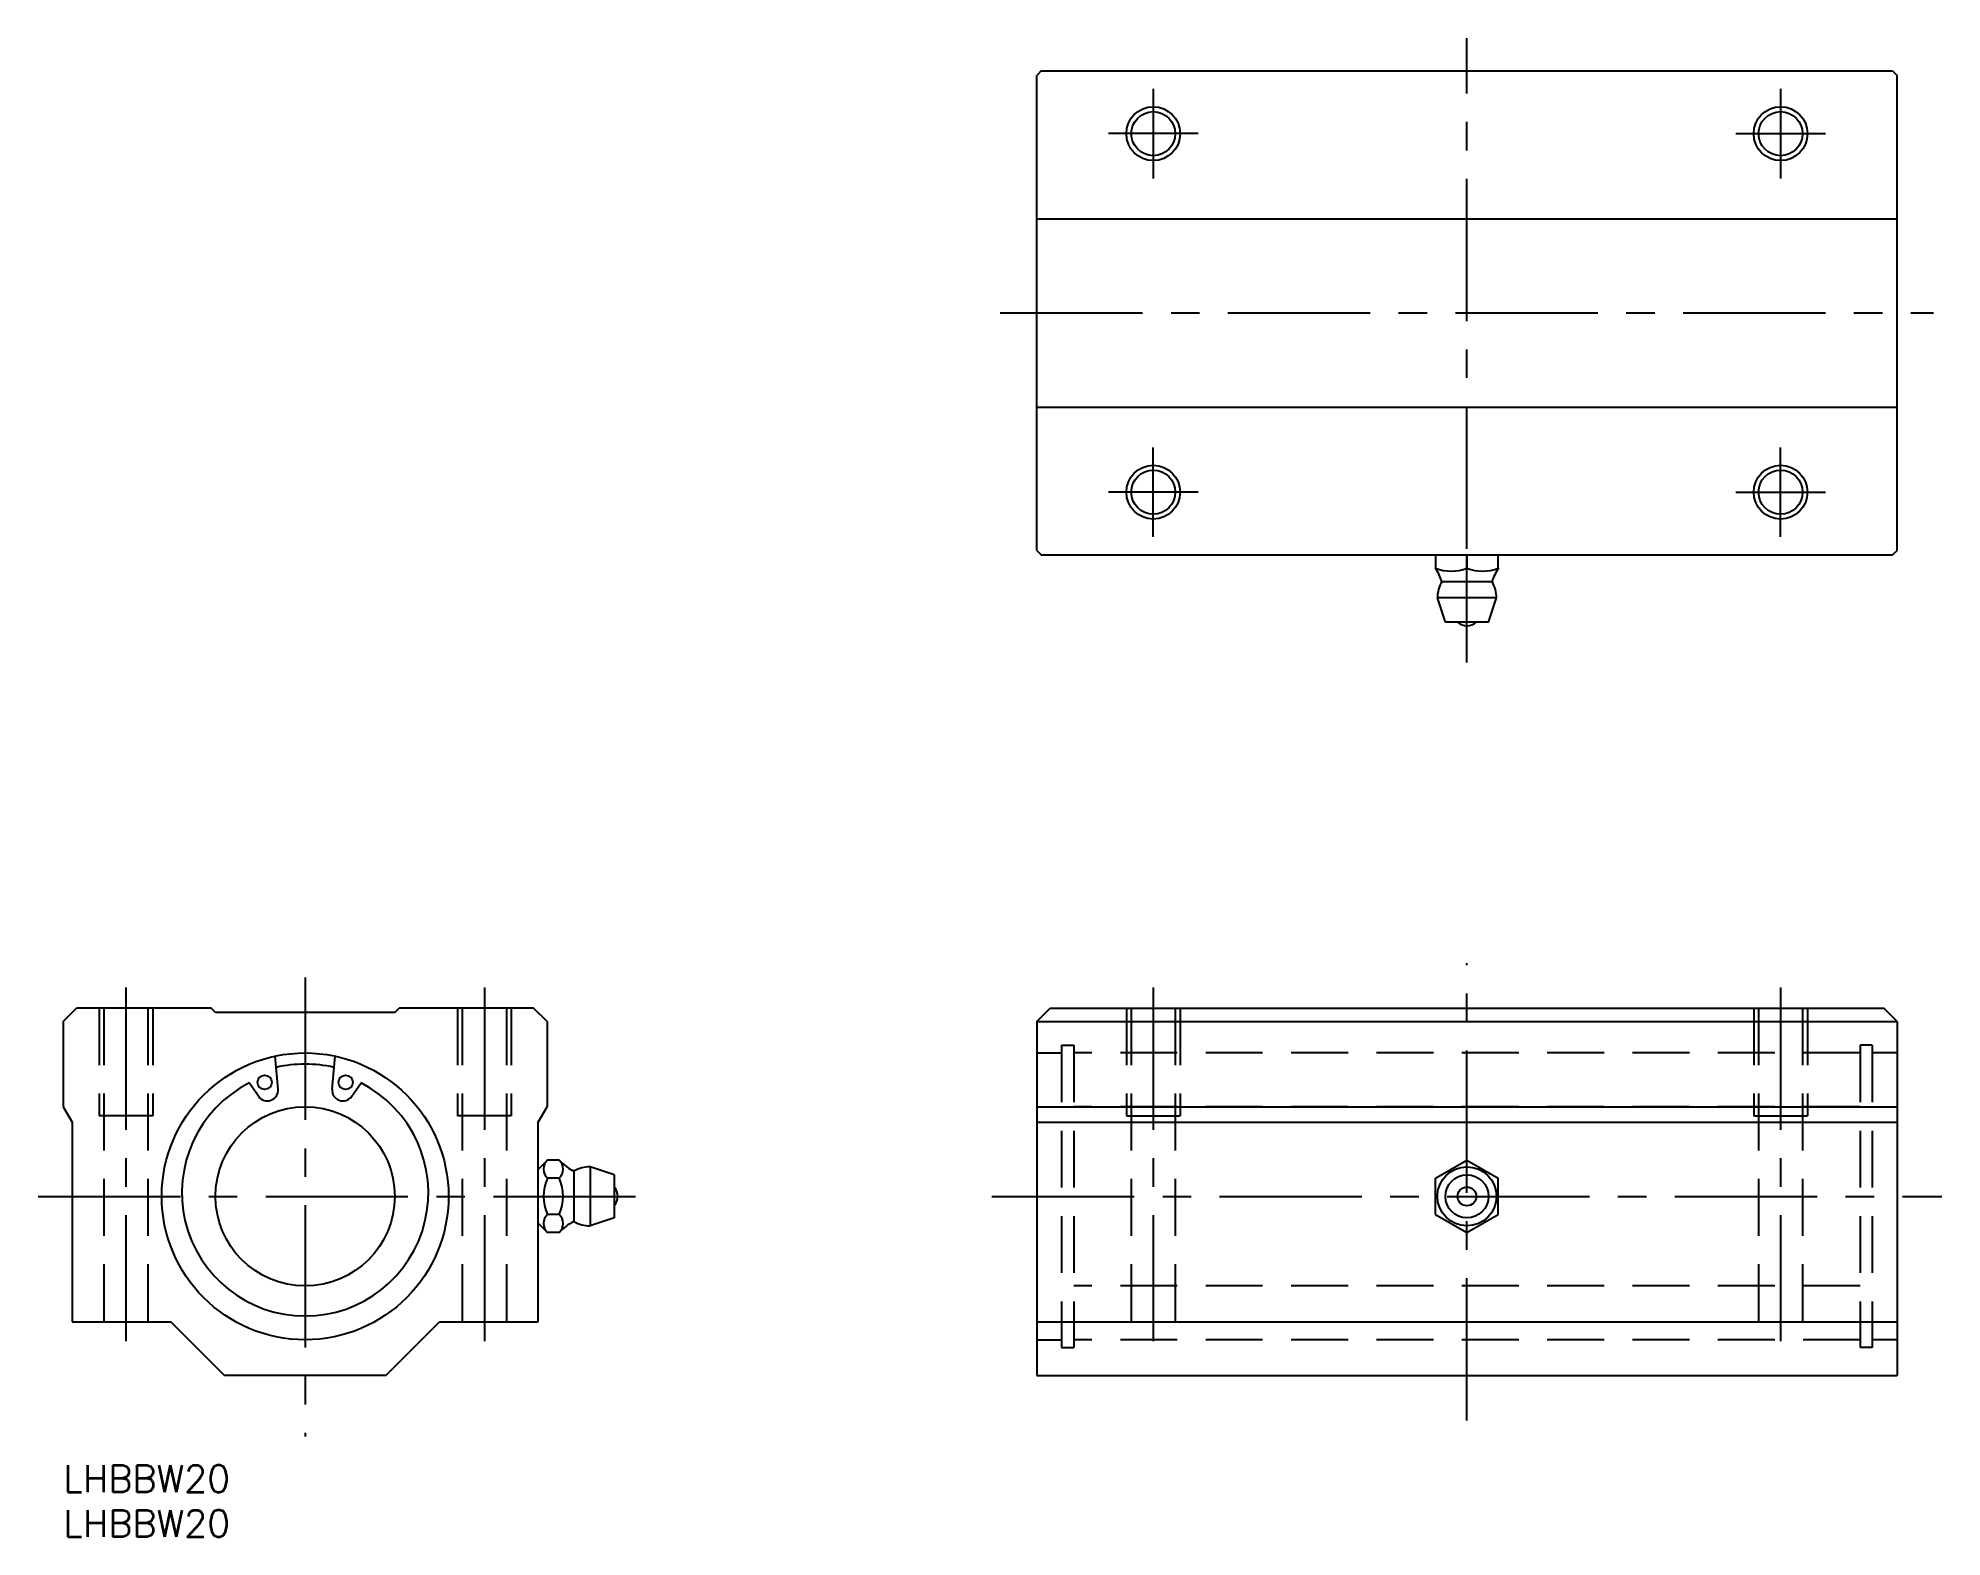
# Model space of a CAD drawing. Extents: x -3 to 210, y -8 to 159.
import ezdxf

# ---------------------------------------------------------------- set-up
doc = ezdxf.new("R2010")
doc.units = 0
doc.header["$LTSCALE"] = 0.5
doc.linetypes.add('CENTER', pattern=[50.8, 31.75, -6.35, 6.35, -6.35])
doc.linetypes.add('DASHED', pattern=[19.05, 12.7, -6.35])
for name, color, linetype in [('MSM_CENTER', 1, 'CENTER'), ('MSM_CONTINUOUS', 7, 'CONTINUOUS'), ('MSM_DASHED', 4, 'DASHED'), ('MSM_NARROW', 5, 'CONTINUOUS'), ('MSM_PART_NUMBER', 7, 'CONTINUOUS')]:
    doc.layers.add(name, color=color, linetype=linetype)
doc.styles.get("Standard").update_dxf_attribs({"font": 'txt.shx', "height": 3, "bigfont": 'bigfont.shx'})

# ---------------------------------------------------------------- blocks, each defined once
blk = doc.blocks.new('*U4')
at = {"layer": 'MSM_PART_NUMBER'}
blk.add_text('LHBBW20', height=3, dxfattribs=at).set_placement((0, -3))
blk = doc.blocks.new('*U5')
at = {"layer": 'MSM_PART_NUMBER'}
blk.add_text('LHBBW20', height=3, dxfattribs=at).set_placement((0, -8))

msp = doc.modelspace()

# ---------------------------------------------------------------- linework, layer by layer
at = {"layer": 'MSM_CENTER'}
for p, q in [((156.64, 102.26), (156.64, 159.24)), ((121.64, 153.57), (121.64, 143.57)), ((191.64, 153.57), (191.64, 143.57)), ((126.64, 148.57), (116.64, 148.57)), ((186.64, 148.57), (196.64, 148.57)), ((104.57, 128.57), (208.71, 128.57)), ((121.64, 103.57), (121.64, 113.57)), ((191.64, 103.57), (191.64, 113.57)), ((126.64, 108.57), (116.64, 108.57)), ((186.64, 108.57), (196.64, 108.57)), ((156.64, 89.57), (156.64, 101.57)), ((156.64, 5), (156.64, 56)), ((7, 53.3), (7, 13.83)), ((27, 54.4), (27, 3.2)), ((47, 53.3), (47, 13.83)), ((121.64, 53.3), (121.64, 13.83)), ((191.64, 53.3), (191.64, 13.83)), ((-2.8, 30), (66, 30)), ((103.64, 30), (209.64, 30))]:
    msp.add_line(p, q, dxfattribs=at)
at = {"layer": 'MSM_CONTINUOUS'}
for p, q in [((109.14, 155.57), (108.64, 155.07)), ((109.14, 155.57), (204.14, 155.57)), ((204.14, 155.57), (204.64, 155.07)), ((108.64, 102.07), (108.64, 155.07)), ((204.64, 102.07), (204.64, 155.07)), ((108.64, 139.07), (204.64, 139.07)), ((108.64, 118.07), (204.64, 118.07)), ((108.64, 102.07), (109.14, 101.57)), ((204.14, 101.57), (204.64, 102.07)), ((109.14, 101.57), (204.14, 101.57)), ((153.14, 101.57), (153.14, 100.09)), ((156.64, 101.57), (156.64, 100.09)), ((160.14, 100.09), (160.14, 101.57)), ((159.44, 98.57), (153.84, 98.57)), ((159.94, 96.77), (153.34, 96.77)), ((154.24, 94.07), (153.34, 96.77)), ((159.04, 94.07), (159.94, 96.77)), ((159.04, 94.07), (154.24, 94.07)), ((0, 49.5), (1.5, 51)), ((16.5, 51), (1.5, 51)), ((12.75, 51), (12.75, 51)), ((17, 50.5), (16.5, 51)), ((37, 50.5), (37.5, 51)), ((52.5, 51), (37.5, 51)), ((54, 49.5), (52.5, 51)), ((108.64, 49.5), (110.14, 51)), ((110.14, 51), (203.14, 51)), ((204.64, 49.5), (203.14, 51)), ((0, 49.5), (0, 40)), ((37, 50.5), (17, 50.5)), ((54, 49.5), (54, 40)), ((108.64, 49.5), (204.64, 49.5)), ((108.64, 49.5), (108.64, 10)), ((204.64, 49.5), (204.64, 10)), ((23.98, 41.96), (23.66, 45.65)), ((30.02, 41.96), (30.34, 45.65)), ((21.8, 41.17), (20.76, 42.65)), ((32.2, 41.17), (33.24, 42.65)), ((0, 40), (1, 38.27)), ((1, 38.27), (1, 16)), ((53, 38.27), (54, 40)), ((53, 16), (53, 38.27)), ((108.64, 40), (204.64, 40)), ((108.64, 38.27), (204.64, 38.27)), ((54.04, 34.04), (53, 33)), ((55.34, 34.04), (54.04, 34.04)), ((153.14, 32.02), (156.64, 34.04)), ((156.64, 34.04), (160.14, 32.02)), ((55.34, 32.02), (54.04, 32.02)), ((57, 32.8), (57, 27.2)), ((58.8, 33.3), (58.8, 26.7)), ((61.5, 32.4), (58.8, 33.3)), ((61.5, 32.4), (61.5, 27.6)), ((153.14, 27.98), (153.14, 32.02)), ((160.14, 27.98), (160.14, 32.02)), ((55.34, 27.98), (54.04, 27.98)), ((153.14, 27.98), (156.64, 25.96)), ((156.64, 25.96), (160.14, 27.98)), ((53, 27), (54.04, 25.96)), ((55.34, 25.96), (54.04, 25.96)), ((61.5, 27.6), (58.8, 26.7)), ((1, 16), (12, 16)), ((18, 10), (12, 16)), ((36, 10), (42, 16)), ((42, 16), (53, 16)), ((108.64, 16), (204.64, 16)), ((36, 10), (18, 10)), ((108.64, 10), (204.64, 10))]:
    msp.add_line(p, q, dxfattribs=at)
for centre, radius in [((121.64, 148.57), 2.46), ((191.64, 148.57), 2.46), ((121.64, 108.57), 2.46), ((191.64, 108.57), 2.46), ((27, 30), 16), ((22.48, 42.72), 0.8), ((31.52, 42.72), 0.8), ((27, 30), 10), ((156.64, 30), 3.3), ((156.64, 30), 2.4), ((156.64, 30), 1.05)]:
    msp.add_circle(centre, radius, dxfattribs=at)
for centre, radius, start, end in [((154.89, 104.83), 5.06, 249.7455, 290.2545), ((148.09, 96.85), 6, 16.69, 32.7323), ((158.39, 104.83), 5.06, 249.7455, 290.2545), ((165.19, 96.85), 6, 147.2677, 163.31), ((156.83, 96.77), 3.49, 148.9518, 180), ((156.45, 96.77), 3.49, 0, 31.0482), ((156.64, 95.24), 1.57, 228.2478, 311.7522), ((27, 30), 14.75, 77.3385, 102.6615), ((27, 30.4), 13.75, 116.9844, 63.0157), ((22.78, 41.85), 1.2, 214.9881, 5.0214), ((31.21, 41.85), 1.2, 174.9786, 325.0119), ((54.95, 33.03), 1.36, 131.985, 228.0149), ((54.43, 33.03), 1.36, 311.9851, 48.015), ((58.35, 30), 4.76, 154.8911, 205.1089), ((51.03, 30), 4.76, 334.8911, 25.1089), ((59.71, 38.15), 6, 225.0047, 243.126), ((58.8, 29.81), 3.49, 90, 121.0482), ((60.32, 30), 1.57, 318.2478, 41.7522), ((54.95, 26.97), 1.36, 131.9851, 228.0149), ((54.43, 26.97), 1.36, 311.9851, 48.0149), ((59.71, 21.85), 6, 116.874, 136.757), ((58.8, 30.19), 3.49, 238.9518, 270)]:
    msp.add_arc(centre, radius, start, end, dxfattribs=at)
at = {"layer": 'MSM_DASHED'}
for p, q in [((4, 51), (4, 39)), ((4.54, 51), (4.54, 16)), ((9.46, 51), (9.46, 16)), ((10, 51), (10, 39)), ((44, 51), (44, 39)), ((44.54, 51), (44.54, 16)), ((49.46, 51), (49.46, 16)), ((50, 51), (50, 39)), ((118.64, 51), (118.64, 39)), ((119.18, 51), (119.18, 16)), ((124.1, 51), (124.1, 16)), ((124.64, 51), (124.64, 39)), ((188.64, 51), (188.64, 39)), ((189.18, 51), (189.18, 16)), ((194.1, 51), (194.1, 16)), ((194.64, 51), (194.64, 39)), ((111.41, 46.85), (111.41, 13.15)), ((111.41, 46.85), (112.76, 46.85)), ((112.76, 46.85), (112.76, 13.15)), ((201.87, 46.85), (200.52, 46.85)), ((200.52, 46.85), (200.52, 13.15)), ((201.87, 46.85), (201.87, 13.15)), ((108.64, 46), (111.41, 46)), ((200.52, 46), (112.76, 46)), ((204.64, 46), (201.87, 46)), ((10, 39), (4, 39)), ((50, 39), (44, 39)), ((200.52, 40), (112.76, 40)), ((118.64, 39), (124.64, 39)), ((188.64, 39), (194.64, 39)), ((200.52, 20), (112.76, 20)), ((108.64, 14), (111.41, 14)), ((111.41, 13.15), (112.76, 13.15)), ((200.52, 14), (112.76, 14)), ((201.87, 13.15), (200.52, 13.15)), ((204.64, 14), (201.87, 14))]:
    msp.add_line(p, q, dxfattribs=at)
at = {"layer": 'MSM_NARROW'}
for centre in [(121.64, 148.57), (191.64, 148.57), (121.64, 108.57), (191.64, 108.57)]:
    msp.add_circle(centre, 3, dxfattribs=at)

# ---------------------------------------------------------------- block references
at = {"layer": 'MSM_CONTINUOUS'}
for name in ['*U4', '*U5']:
    msp.add_blockref(name, (0, 0), dxfattribs=at)

doc.saveas('drawing.dxf')
